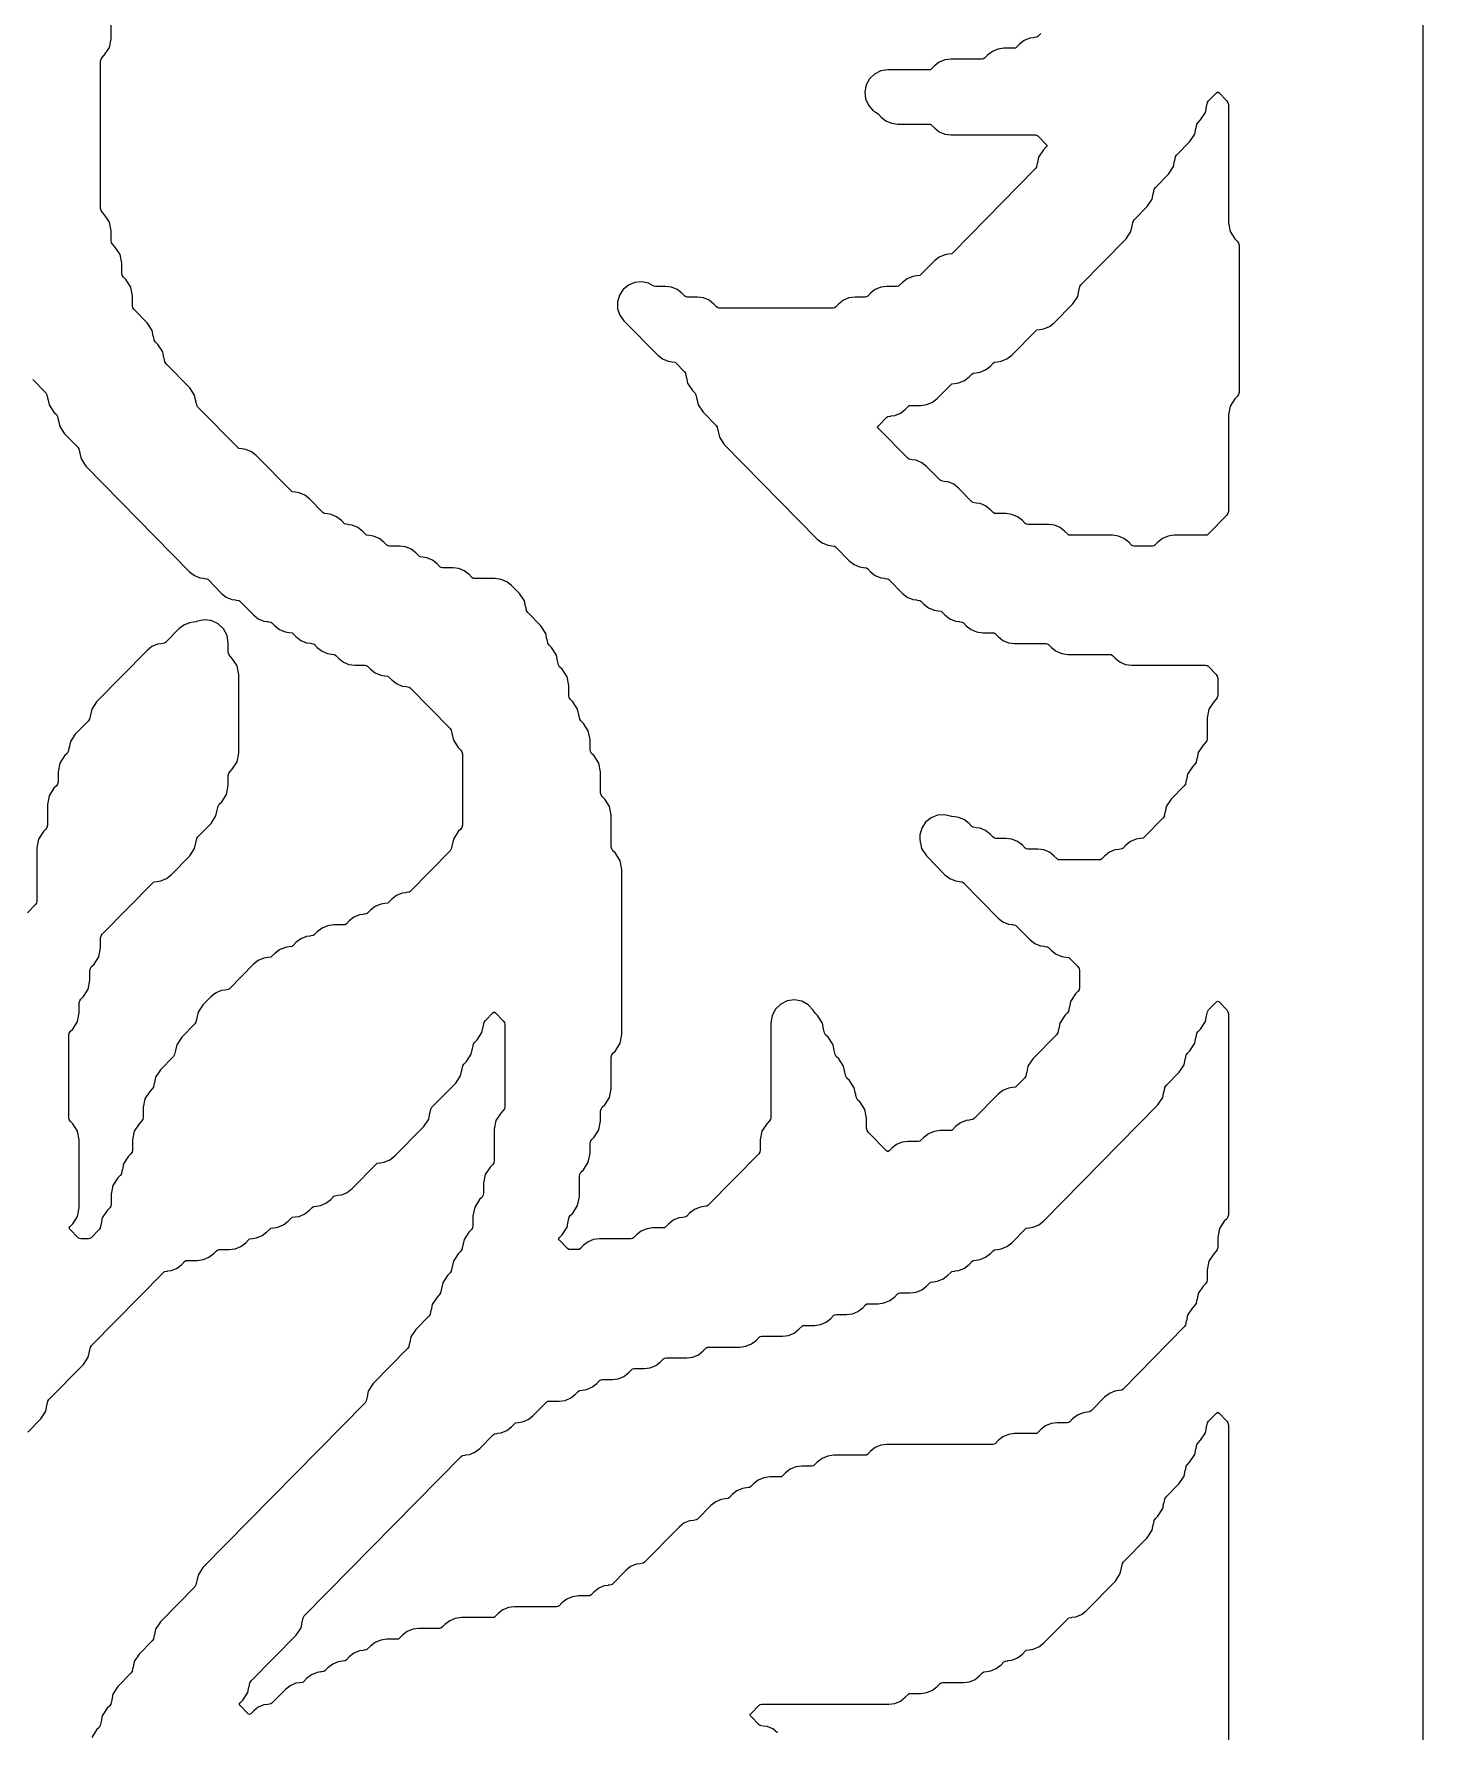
# Model space of a CAD drawing. Header units: millimetres. Extents: x 10 to 410, y 18 to 283.
# Drawn here: x 181.08 to 211.27, y 187.65 to 224.55 of the extents above; entities that cross this region are included whole.
import ezdxf

# ---------------------------------------------------------------- set-up
doc = ezdxf.new("R2010")
doc.units = ezdxf.units.MM
doc.layers.add('CUT', color=1, linetype='Continuous')

msp = doc.modelspace()

# ---------------------------------------------------------------- linework, layer by layer
at = {"layer": 'CUT'}
for points in [[(190.134, 157), (198.134, 157), (198.134, 160), (211.2679, 160), (211.2679, 280), (198.134, 280), (198.134, 283), (190.134, 283), (190.134, 280), (169.134, 280), (169.134, 283), (161.134, 283), (161.134, 280), (148, 280), (148, 160), (161.134, 160), (161.134, 157), (169.134, 157), (169.134, 160), (190.134, 160)], [(199.7026, 216.2412), (199.7892, 216.2527), (199.9109, 216.3037), (200.015, 216.3848), (200.0761, 216.447), (200.1011, 216.4664), (200.1324, 216.4706), (200.3521, 216.4706), (200.4829, 216.488), (200.6046, 216.539), (200.7088, 216.6201), (201.0011, 216.9175), (201.026, 216.937), (201.0903, 216.9455), (201.0901, 216.9471), (201.1767, 216.9586), (201.2984, 217.0096), (201.4025, 217.0907), (201.4636, 217.1528), (201.4885, 217.1723), (201.5528, 217.1808), (201.5526, 217.1824), (201.6392, 217.1939), (201.7609, 217.2449), (201.865, 217.326), (201.9261, 217.3881), (201.951, 217.4076), (202.0153, 217.4161), (202.0151, 217.4176), (202.1017, 217.4292), (202.2234, 217.4802), (202.3275, 217.5613), (202.851, 218.094), (202.876, 218.1135), (202.9402, 218.122), (202.94, 218.1235), (203.0267, 218.1351), (203.1484, 218.1861), (203.2525, 218.2672), (203.6559, 218.6776), (203.762, 218.8388), (203.7864, 218.963), (203.7899, 218.9623), (203.8081, 219.0552), (203.8334, 219.0936), (204.8121, 220.0894), (204.9182, 220.2505), (204.9427, 220.3748), (204.9461, 220.3741), (204.9643, 220.467), (204.9896, 220.5053), (205.2746, 220.7953), (205.3807, 220.9564), (205.4052, 221.0807), (205.4086, 221.08), (205.4268, 221.1728), (205.4521, 221.2112), (205.7371, 221.5012), (205.8432, 221.6623), (205.8677, 221.7865), (205.8711, 221.7859), (205.8893, 221.8787), (205.9146, 221.9171), (206.1996, 222.207), (206.3057, 222.3682), (206.3302, 222.4924), (206.3336, 222.4918), (206.3518, 222.5846), (206.3771, 222.623), (206.4308, 222.6776), (206.537, 222.8388), (206.5614, 222.963), (206.5648, 222.9623), (206.5831, 223.0552), (206.6083, 223.0936), (206.7776, 223.2657), (206.8055, 223.2863), (206.8333, 223.2657), (207.0026, 223.0936), (207.0278, 223.0552), (207.0367, 223.0101), (207.0367, 220.4399), (207.0739, 220.2505), (207.1801, 220.0894), (207.2338, 220.0347), (207.2591, 219.9964), (207.2679, 219.9513), (207.2679, 216.7546), (207.2591, 216.7095), (207.2338, 216.6712), (207.1801, 216.6165), (207.0739, 216.4554), (207.0367, 216.266), (207.0367, 214.1663), (207.0278, 214.1213), (207.0026, 214.0829), (206.5974, 213.6707), (206.5725, 213.6512), (206.5411, 213.6471), (205.8589, 213.6471), (205.7281, 213.6296), (205.6064, 213.5786), (205.5023, 213.4975), (205.4412, 213.4354), (205.4162, 213.4159), (205.3848, 213.4118), (204.9886, 213.4118), (204.9572, 213.4159), (204.9323, 213.4354), (204.8712, 213.4975), (204.7671, 213.5786), (204.6454, 213.6296), (204.5146, 213.6471), (203.6011, 213.6471), (203.5698, 213.6512), (203.5448, 213.6707), (203.4837, 213.7328), (203.3796, 213.8139), (203.2579, 213.8649), (203.1271, 213.8824), (202.6762, 213.8824), (202.6448, 213.8865), (202.6198, 213.906), (202.5587, 213.9681), (202.4546, 214.0492), (202.3329, 214.1002), (202.2021, 214.1176), (201.9824, 214.1176), (201.951, 214.1218), (201.9261, 214.1413), (201.865, 214.2034), (201.7609, 214.2845), (201.6392, 214.3355), (201.5526, 214.3471), (201.5528, 214.3486), (201.4885, 214.3571), (201.4636, 214.3766), (201.1712, 214.674), (201.0671, 214.7551), (200.9454, 214.8061), (200.8588, 214.8176), (200.859, 214.8192), (200.7948, 214.8277), (200.7698, 214.8472), (200.4775, 215.1446), (200.3734, 215.2257), (200.2517, 215.2767), (200.1651, 215.2882), (200.1653, 215.2897), (200.1011, 215.2983), (200.0761, 215.3177), (199.4328, 215.9722), (199.413, 216), (199.4328, 216.0278), (199.6136, 216.2117), (199.6386, 216.2311), (199.7028, 216.2397)], [(185.7526, 188.6094), (185.7709, 188.7023), (185.7961, 188.7406), (186.7749, 189.7365), (186.881, 189.8976), (186.9054, 190.0218), (186.9088, 190.0212), (186.9271, 190.114), (186.9524, 190.1524), (190.3637, 193.6234), (190.3887, 193.6429), (190.4529, 193.6514), (190.4527, 193.6529), (190.5393, 193.6645), (190.661, 193.7155), (190.7651, 193.7966), (191.0575, 194.094), (191.0824, 194.1135), (191.1467, 194.122), (191.1465, 194.1235), (191.2331, 194.1351), (191.3548, 194.1861), (191.4589, 194.2672), (191.52, 194.3293), (191.5449, 194.3488), (191.6092, 194.3573), (191.609, 194.3588), (191.6956, 194.3704), (191.8173, 194.4214), (191.9214, 194.5025), (192.2137, 194.7999), (192.2387, 194.8194), (192.2701, 194.8235), (192.4898, 194.8235), (192.6206, 194.8409), (192.7423, 194.892), (192.8464, 194.9731), (192.9074, 195.0352), (192.9324, 195.0546), (192.9966, 195.0632), (192.9964, 195.0647), (193.0831, 195.0762), (193.2048, 195.1273), (193.3089, 195.2084), (193.3699, 195.2705), (193.3949, 195.2899), (193.4263, 195.2941), (193.646, 195.2941), (193.7768, 195.3115), (193.8985, 195.3626), (194.0026, 195.4436), (194.0637, 195.5058), (194.0886, 195.5252), (194.12, 195.5294), (194.3397, 195.5294), (194.4705, 195.5468), (194.5922, 195.5979), (194.6963, 195.6789), (194.7574, 195.7411), (194.7824, 195.7605), (194.8138, 195.7647), (195.2647, 195.7647), (195.3955, 195.7821), (195.5172, 195.8331), (195.6213, 195.9142), (195.6824, 195.9764), (195.7074, 195.9958), (195.7388, 196), (196.421, 196), (196.5518, 196.0174), (196.6735, 196.0684), (196.7776, 196.1495), (196.8386, 196.2117), (196.8636, 196.2311), (196.895, 196.2353), (197.3459, 196.2353), (197.4767, 196.2527), (197.5984, 196.3037), (197.7025, 196.3848), (197.7636, 196.447), (197.7886, 196.4664), (197.82, 196.4706), (198.0397, 196.4706), (198.1705, 196.488), (198.2922, 196.539), (198.3963, 196.6201), (198.4574, 196.6823), (198.4823, 196.7017), (198.5137, 196.7059), (198.7334, 196.7059), (198.8642, 196.7233), (198.9859, 196.7743), (199.09, 196.8554), (199.1511, 196.9175), (199.1761, 196.937), (199.2075, 196.9412), (199.4272, 196.9412), (199.558, 196.9586), (199.6797, 197.0096), (199.7838, 197.0907), (199.8448, 197.1528), (199.8698, 197.1723), (199.9012, 197.1765), (200.1209, 197.1765), (200.2517, 197.1939), (200.3734, 197.2449), (200.4775, 197.326), (200.5386, 197.3881), (200.5635, 197.4076), (200.6278, 197.4161), (200.6276, 197.4176), (200.7142, 197.4292), (200.8359, 197.4802), (200.94, 197.5613), (201.0011, 197.6234), (201.026, 197.6429), (201.0903, 197.6514), (201.0901, 197.6529), (201.1767, 197.6645), (201.2984, 197.7155), (201.4025, 197.7966), (201.4636, 197.8587), (201.4885, 197.8782), (201.5528, 197.8867), (201.5526, 197.8882), (201.6392, 197.8998), (201.7609, 197.9508), (201.865, 198.0319), (201.9261, 198.094), (201.951, 198.1135), (202.0153, 198.122), (202.0151, 198.1235), (202.1017, 198.1351), (202.2234, 198.1861), (202.3275, 198.2672), (202.6198, 198.5646), (202.6448, 198.5841), (202.709, 198.5926), (202.7088, 198.5941), (202.7954, 198.6056), (202.9171, 198.6567), (203.0212, 198.7378), (205.5058, 201.2659), (205.612, 201.427), (205.6364, 201.5512), (205.6398, 201.5506), (205.6581, 201.6434), (205.6834, 201.6818), (205.9683, 201.9717), (206.0745, 202.1329), (206.0989, 202.2571), (206.1023, 202.2565), (206.1206, 202.3493), (206.1459, 202.3877), (206.1996, 202.4423), (206.3057, 202.6035), (206.3302, 202.7277), (206.3336, 202.727), (206.3518, 202.8199), (206.3771, 202.8583), (206.4308, 202.9129), (206.537, 203.0741), (206.5614, 203.1983), (206.5648, 203.1976), (206.5831, 203.2905), (206.6083, 203.3288), (206.7776, 203.501), (206.8055, 203.5216), (206.8333, 203.501), (207.0026, 203.3288), (207.0278, 203.2905), (207.0367, 203.2454), (207.0367, 198.8722), (207.0278, 198.8272), (207.0026, 198.7888), (206.9488, 198.7341), (206.8427, 198.573), (206.8055, 198.3837), (206.8055, 198.1663), (206.7966, 198.1213), (206.7713, 198.0829), (206.7176, 198.0283), (206.6114, 197.8671), (206.5742, 197.6778), (206.5742, 197.4605), (206.5653, 197.4154), (206.5401, 197.377), (206.4864, 197.3224), (206.3802, 197.1612), (206.3558, 197.037), (206.3524, 197.0377), (206.3341, 196.9448), (206.3088, 196.9064), (206.2551, 196.8518), (206.149, 196.6906), (206.1245, 196.5664), (206.1211, 196.5671), (206.1029, 196.4742), (206.0776, 196.4359), (204.7475, 195.0825), (204.7225, 195.063), (204.6583, 195.0545), (204.6585, 195.0529), (204.5718, 195.0414), (204.4501, 194.9904), (204.346, 194.9093), (204.0537, 194.6119), (204.0287, 194.5924), (203.9645, 194.5839), (203.9647, 194.5824), (203.8781, 194.5708), (203.7564, 194.5198), (203.6523, 194.4387), (203.5912, 194.3766), (203.5663, 194.3571), (203.5349, 194.3529), (203.3152, 194.3529), (203.1844, 194.3355), (203.0627, 194.2845), (202.9586, 194.2034), (202.8975, 194.1413), (202.8725, 194.1218), (202.8411, 194.1176), (202.3902, 194.1176), (202.2594, 194.1002), (202.1377, 194.0492), (202.0336, 193.9681), (201.9725, 193.906), (201.9475, 193.8865), (201.9161, 193.8824), (199.6152, 193.8824), (199.4844, 193.8649), (199.3627, 193.8139), (199.2586, 193.7328), (199.1975, 193.6707), (199.1726, 193.6512), (199.1412, 193.6471), (198.459, 193.6471), (198.3282, 193.6296), (198.2065, 193.5786), (198.1024, 193.4975), (198.0413, 193.4354), (198.0163, 193.4159), (197.9849, 193.4118), (197.7652, 193.4118), (197.6344, 193.3944), (197.5127, 193.3433), (197.4086, 193.2622), (197.3476, 193.2001), (197.3226, 193.1806), (197.2912, 193.1765), (197.0715, 193.1765), (196.9407, 193.1591), (196.819, 193.108), (196.7149, 193.0269), (196.6538, 192.9648), (196.6289, 192.9454), (196.5646, 192.9368), (196.5648, 192.9353), (196.4782, 192.9238), (196.3565, 192.8727), (196.2524, 192.7916), (196.1913, 192.7295), (196.1664, 192.7101), (196.1021, 192.7015), (196.1023, 192.7), (196.0157, 192.6885), (195.894, 192.6374), (195.7899, 192.5564), (195.4976, 192.2589), (195.4726, 192.2395), (195.4084, 192.2309), (195.4086, 192.2294), (195.322, 192.2179), (195.2003, 192.1669), (195.0962, 192.0858), (194.3414, 191.3177), (194.3164, 191.2983), (194.2522, 191.2897), (194.2524, 191.2882), (194.1657, 191.2767), (194.044, 191.2257), (193.9399, 191.1446), (193.6476, 190.8472), (193.6226, 190.8277), (193.5584, 190.8192), (193.5586, 190.8176), (193.472, 190.8061), (193.3503, 190.7551), (193.2462, 190.674), (193.1851, 190.6119), (193.1602, 190.5924), (193.1288, 190.5882), (192.9091, 190.5882), (192.7783, 190.5708), (192.6566, 190.5198), (192.5525, 190.4387), (192.4914, 190.3766), (192.4664, 190.3571), (192.435, 190.3529), (191.5216, 190.3529), (191.3908, 190.3355), (191.2691, 190.2845), (191.165, 190.2034), (191.1039, 190.1413), (191.0789, 190.1218), (191.0475, 190.1176), (190.3653, 190.1176), (190.2345, 190.1002), (190.1128, 190.0492), (190.0087, 189.9681), (189.9477, 189.906), (189.9227, 189.8865), (189.8913, 189.8824), (189.4404, 189.8824), (189.3096, 189.8649), (189.1879, 189.8139), (189.0838, 189.7328), (189.0227, 189.6707), (188.9977, 189.6512), (188.9663, 189.6471), (188.7466, 189.6471), (188.6158, 189.6296), (188.4941, 189.5786), (188.39, 189.4975), (188.3289, 189.4354), (188.304, 189.4159), (188.2397, 189.4074), (188.2399, 189.4059), (188.1533, 189.3944), (188.0316, 189.3433), (187.9275, 189.2622), (187.8665, 189.2001), (187.8415, 189.1806), (187.7773, 189.1721), (187.7775, 189.1706), (187.6908, 189.1591), (187.5691, 189.108), (187.465, 189.0269), (187.404, 188.9648), (187.379, 188.9454), (187.3148, 188.9368), (187.315, 188.9353), (187.2283, 188.9238), (187.1066, 188.8727), (187.0025, 188.7916), (186.9415, 188.7295), (186.9165, 188.7101), (186.8523, 188.7015), (186.8525, 188.7), (186.7658, 188.6885), (186.6441, 188.6374), (186.54, 188.5564), (186.2477, 188.2589), (186.2228, 188.2395), (186.1585, 188.2309), (186.1587, 188.2294), (186.0721, 188.2179), (185.9504, 188.1669), (185.8463, 188.0858), (185.7899, 188.0284), (185.762, 188.0078), (185.7341, 188.0284), (185.558, 188.2075), (185.5382, 188.2353), (185.558, 188.263), (185.6186, 188.3247), (185.7248, 188.4858), (185.7492, 188.6101)]]:
    msp.add_lwpolyline(points, close=True, dxfattribs=at)
for points in [[(202.9586, 224.5564), (202.8975, 224.4942), (202.8725, 224.4748), (202.8083, 224.4662), (202.8085, 224.4647), (202.7219, 224.4532), (202.6002, 224.4021), (202.4961, 224.3211), (202.435, 224.2589), (202.41, 224.2395), (202.3786, 224.2353), (202.1589, 224.2353), (202.0281, 224.2179), (201.9064, 224.1669), (201.8023, 224.0858), (201.7413, 224.0236), (201.7163, 224.0042), (201.6849, 224), (201.0027, 224), (200.8719, 223.9826), (200.7502, 223.9316), (200.6461, 223.8505), (200.585, 223.7883), (200.56, 223.7689), (200.5287, 223.7647), (199.6351, 223.7647), (199.485, 223.7416), (199.3487, 223.6746), (199.2389, 223.5697), (199.1656, 223.4366), (199.1357, 223.2877), (199.1518, 223.1367), (199.2125, 222.9975), (199.3123, 222.8829), (199.3587, 222.8545), (199.4288, 222.7999), (199.4899, 222.7378), (199.594, 222.6567), (199.7157, 222.6056), (199.8465, 222.5882), (200.5287, 222.5882), (200.56, 222.5841), (200.585, 222.5646), (200.6461, 222.5025), (200.7502, 222.4214), (200.8719, 222.3704), (201.0027, 222.3529), (202.8411, 222.3529), (202.8725, 222.3488), (202.8975, 222.3293), (203.0782, 222.1454), (203.0981, 222.1176), (203.0782, 222.0899), (203.0177, 222.0283), (202.9115, 221.8671), (202.8871, 221.7429), (202.8837, 221.7435), (202.8654, 221.6507), (202.8401, 221.6123), (201.0475, 219.7883), (201.0225, 219.7689), (200.9583, 219.7603), (200.9585, 219.7588), (200.8719, 219.7473), (200.7502, 219.6963), (200.6461, 219.6152), (200.3538, 219.3177), (200.3288, 219.2983), (200.2646, 219.2897), (200.2648, 219.2882), (200.1781, 219.2767), (200.0565, 219.2257), (199.9523, 219.1446), (199.8913, 219.0825), (199.8663, 219.063), (199.8349, 219.0588), (199.6152, 219.0588), (199.4844, 219.0414), (199.3627, 218.9904), (199.2586, 218.9093), (199.1975, 218.8472), (199.1726, 218.8277), (199.1412, 218.8235), (198.9215, 218.8235), (198.7907, 218.8061), (198.669, 218.7551), (198.5649, 218.674), (198.5038, 218.6119), (198.4788, 218.5924), (198.4474, 218.5882), (195.97, 218.5882), (195.9386, 218.5924), (195.9136, 218.6119), (195.8526, 218.674), (195.7485, 218.7551), (195.6268, 218.8061), (195.496, 218.8235), (195.2763, 218.8235), (195.2449, 218.8277), (195.2199, 218.8472), (195.1588, 218.9093), (195.0547, 218.9904), (194.933, 219.0414), (194.8022, 219.0588), (194.5825, 219.0588), (194.5505, 219.0631), (194.5351, 219.0696), (194.4316, 219.1276), (194.2851, 219.1589), (194.1358, 219.1453), (193.9972, 219.0881), (193.8818, 218.9924), (193.8, 218.8668), (193.7591, 218.7226), (193.7628, 218.5728), (193.8107, 218.4308), (193.8985, 218.3093), (194.6337, 217.5613), (194.7378, 217.4802), (194.8595, 217.4292), (194.9461, 217.4176), (194.9459, 217.4161), (195.0101, 217.4076), (195.0351, 217.3881), (195.209, 217.2112), (195.2343, 217.1728), (195.2525, 217.08), (195.2559, 217.0807), (195.2804, 216.9564), (195.3865, 216.7953), (195.4402, 216.7406), (195.4655, 216.7023), (195.4838, 216.6094), (195.4872, 216.6101), (195.5116, 216.4858), (195.6178, 216.3247), (195.9027, 216.0347), (195.928, 215.9964), (195.9463, 215.9035), (195.9497, 215.9042), (195.9741, 215.7799), (196.0803, 215.6188), (198.1024, 213.5613), (198.2065, 213.4802), (198.3282, 213.4292), (198.4148, 213.4176), (198.4146, 213.4161), (198.4788, 213.4076), (198.5038, 213.3881), (198.7961, 213.0907), (198.9002, 213.0096), (199.0219, 212.9586), (199.1085, 212.9471), (199.1083, 212.9455), (199.1726, 212.937), (199.1975, 212.9175), (199.2586, 212.8554), (199.3627, 212.7743), (199.4844, 212.7233), (199.571, 212.7118), (199.5708, 212.7103), (199.6351, 212.7017), (199.66, 212.6823), (199.9523, 212.3848), (200.0565, 212.3037), (200.1781, 212.2527), (200.2648, 212.2412), (200.2646, 212.2397), (200.3288, 212.2311), (200.3538, 212.2117), (200.4148, 212.1495), (200.5189, 212.0684), (200.6406, 212.0174), (200.7273, 212.0059), (200.7271, 212.0044), (200.7913, 211.9958), (200.8163, 211.9764), (200.8773, 211.9142), (200.9814, 211.8331), (201.1031, 211.7821), (201.1898, 211.7706), (201.1896, 211.7691), (201.2538, 211.7605), (201.2788, 211.7411), (201.3398, 211.6789), (201.4439, 211.5979), (201.5656, 211.5468), (201.6964, 211.5294), (201.9161, 211.5294), (201.9475, 211.5252), (201.9725, 211.5058), (202.0336, 211.4436), (202.1377, 211.3626), (202.2594, 211.3115), (202.3902, 211.2941), (203.0724, 211.2941), (203.1038, 211.2899), (203.1287, 211.2705), (203.1898, 211.2084), (203.2939, 211.1273), (203.4156, 211.0762), (203.5464, 211.0588), (204.4599, 211.0588), (204.4912, 211.0546), (204.5162, 211.0352), (204.5773, 210.9731), (204.6814, 210.892), (204.8031, 210.8409), (204.9339, 210.8235), (206.5411, 210.8235), (206.5725, 210.8194), (206.5974, 210.7999), (206.7713, 210.623), (206.7966, 210.5846), (206.8055, 210.5395), (206.8055, 210.1663), (206.7966, 210.1213), (206.7713, 210.0829), (206.7176, 210.0283), (206.6114, 209.8671), (206.5742, 209.6778), (206.5742, 209.2252), (206.5653, 209.1801), (206.5401, 209.1417), (206.4864, 209.0871), (206.3802, 208.9259), (206.3558, 208.8017), (206.3524, 208.8024), (206.3341, 208.7095), (206.3088, 208.6712), (206.2551, 208.6165), (206.149, 208.4554), (206.1245, 208.3311), (206.1211, 208.3318), (206.1029, 208.2389), (206.0776, 208.2006), (205.7926, 207.9106), (205.6865, 207.7495), (205.662, 207.6252), (205.6586, 207.6259), (205.6404, 207.533), (205.6151, 207.4947), (205.21, 207.0825), (205.185, 207.063), (205.1207, 207.0545), (205.121, 207.0529), (205.0343, 207.0414), (204.9126, 206.9904), (204.8085, 206.9093), (204.7475, 206.8472), (204.7225, 206.8277), (204.6583, 206.8192), (204.6585, 206.8176), (204.5718, 206.8061), (204.4501, 206.7551), (204.346, 206.674), (204.285, 206.6119), (204.26, 206.5924), (204.2286, 206.5882), (203.3699, 206.5882), (203.3385, 206.5924), (203.3135, 206.6119), (203.2525, 206.674), (203.1484, 206.7551), (203.0267, 206.8061), (202.8959, 206.8235), (202.6762, 206.8235), (202.6448, 206.8277), (202.6198, 206.8472), (202.5587, 206.9093), (202.4546, 206.9904), (202.3329, 207.0414), (202.2021, 207.0588), (201.9824, 207.0588), (201.951, 207.063), (201.9261, 207.0825), (201.865, 207.1446), (201.7609, 207.2257), (201.6392, 207.2767), (201.5526, 207.2882), (201.5528, 207.2897), (201.4885, 207.2983), (201.4636, 207.3177), (201.4025, 207.3799), (201.2984, 207.461), (201.1767, 207.512), (201.0901, 207.5235), (201.0903, 207.525), (201.0254, 207.5337), (201.0208, 207.5356), (200.8715, 207.5726), (200.718, 207.5624), (200.5749, 207.506), (200.4557, 207.4088), (200.3716, 207.28), (200.3307, 207.1317), (200.3336, 207.0588), (200.3305, 207.0588), (200.3305, 207.0281), (200.336, 207.0006), (200.3369, 206.978), (200.3399, 206.9623), (200.3433, 206.963), (200.3678, 206.8388), (200.4739, 206.6776), (200.8773, 206.2672), (200.9814, 206.1861), (201.1031, 206.1351), (201.1898, 206.1235), (201.1896, 206.122), (201.2538, 206.1135), (201.2788, 206.094), (202.0336, 205.326), (202.1377, 205.2449), (202.2594, 205.1939), (202.346, 205.1824), (202.3458, 205.1808), (202.41, 205.1723), (202.435, 205.1528), (202.7273, 204.8554), (202.8314, 204.7743), (202.9531, 204.7233), (203.0397, 204.7118), (203.0395, 204.7103), (203.1038, 204.7017), (203.1287, 204.6823), (203.1898, 204.6201), (203.2939, 204.539), (203.4156, 204.488), (203.5022, 204.4765), (203.502, 204.475), (203.5663, 204.4664), (203.5912, 204.447), (203.7651, 204.27), (203.7904, 204.2317), (203.7992, 204.1866), (203.7992, 203.8134), (203.7904, 203.7683), (203.7651, 203.73), (203.7114, 203.6753), (203.6052, 203.5142), (203.5808, 203.3899), (203.5774, 203.3906), (203.5591, 203.2977), (203.5339, 203.2594), (203.4801, 203.2047), (203.374, 203.0436), (203.3496, 202.9193), (203.3462, 202.92), (203.3279, 202.8272), (203.3026, 202.7888), (202.7864, 202.2635), (202.6803, 202.1024), (202.6558, 201.9782), (202.6524, 201.9788), (202.6342, 201.886), (202.6089, 201.8476), (202.435, 201.6707), (202.41, 201.6512), (202.3458, 201.6427), (202.346, 201.6412), (202.2594, 201.6296), (202.1377, 201.5786), (202.0336, 201.4975), (201.51, 200.9648), (201.485, 200.9454), (201.4208, 200.9368), (201.421, 200.9353), (201.3344, 200.9238), (201.2127, 200.8727), (201.1086, 200.7916), (201.0475, 200.7295), (201.0225, 200.7101), (200.9912, 200.7059), (200.7714, 200.7059), (200.6406, 200.6885), (200.5189, 200.6374), (200.4148, 200.5564), (200.3538, 200.4942), (200.3288, 200.4748), (200.2974, 200.4706), (200.0777, 200.4706), (199.9469, 200.4532), (199.8252, 200.4021), (199.7211, 200.3211), (199.6647, 200.2637), (199.6368, 200.2431), (199.6089, 200.2637), (199.2085, 200.6712), (199.1832, 200.7095), (199.1743, 200.7546), (199.1743, 200.9719), (199.1371, 201.1612), (199.0309, 201.3224), (198.9772, 201.377), (198.9519, 201.4154), (198.9337, 201.5082), (198.9303, 201.5076), (198.9058, 201.6318), (198.7997, 201.793), (198.746, 201.8476), (198.7207, 201.886), (198.7024, 201.9788), (198.699, 201.9782), (198.6746, 202.1024), (198.5684, 202.2635), (198.5147, 202.3182), (198.4894, 202.3566), (198.4712, 202.4494), (198.4678, 202.4488), (198.4433, 202.573), (198.3372, 202.7341), (198.2835, 202.7888), (198.2582, 202.8272), (198.2399, 202.92), (198.2365, 202.9193), (198.2121, 203.0436), (198.1059, 203.2047), (198.0522, 203.2594), (198.0106, 203.3225), (197.903, 203.4399), (197.7638, 203.5174), (197.6074, 203.5472), (197.4495, 203.5264), (197.3062, 203.4569), (197.192, 203.3459), (197.1185, 203.2047), (197.0931, 203.0474), (197.0931, 200.9899), (197.0842, 200.9448), (197.059, 200.9064), (197.0052, 200.8518), (196.8991, 200.6906), (196.8618, 200.5013), (196.8618, 200.284), (196.853, 200.2389), (196.8277, 200.2006), (195.7288, 199.0825), (195.7039, 199.063), (195.6396, 199.0545), (195.6398, 199.0529), (195.5532, 199.0414), (195.4315, 198.9904), (195.3274, 198.9093), (195.2663, 198.8472), (195.2414, 198.8277), (195.1771, 198.8192), (195.1773, 198.8176), (195.0907, 198.8061), (194.969, 198.7551), (194.8649, 198.674), (194.8039, 198.6119), (194.7789, 198.5924), (194.7475, 198.5882), (194.5278, 198.5882), (194.397, 198.5708), (194.2753, 198.5198), (194.1712, 198.4387), (194.1101, 198.3766), (194.0851, 198.3571), (194.0538, 198.3529), (193.3716, 198.3529), (193.2408, 198.3355), (193.1191, 198.2845), (193.0149, 198.2034), (192.9539, 198.1413), (192.9289, 198.1218), (192.8975, 198.1176), (192.7325, 198.1176), (192.7012, 198.1218), (192.6762, 198.1413), (192.4954, 198.3252), (192.4756, 198.3529), (192.4954, 198.3807), (192.556, 198.4423), (192.6622, 198.6035), (192.6866, 198.7277), (192.69, 198.727), (192.7083, 198.8199), (192.7335, 198.8583), (192.7873, 198.9129), (192.8934, 199.0741), (192.9307, 199.2634), (192.9307, 199.716), (192.9395, 199.7611), (192.9648, 199.7994), (193.0185, 199.8541), (193.1247, 200.0152), (193.1619, 200.2046), (193.1619, 200.4219), (193.1708, 200.467), (193.196, 200.5053), (193.2498, 200.56), (193.3559, 200.7211), (193.3932, 200.9105), (193.3932, 201.1278), (193.402, 201.1728), (193.4273, 201.2112), (193.481, 201.2659), (193.5872, 201.427), (193.6244, 201.6163), (193.6244, 202.3042), (193.6333, 202.3493), (193.6585, 202.3877), (193.7123, 202.4423), (193.8184, 202.6035), (193.8556, 202.7928), (193.8556, 206.3837), (193.8184, 206.573), (193.7123, 206.7341), (193.6585, 206.7888), (193.6333, 206.8272), (193.6244, 206.8722), (193.6244, 207.5601), (193.5872, 207.7495), (193.481, 207.9106), (193.4273, 207.9653), (193.402, 208.0036), (193.3932, 208.0487), (193.3932, 208.5013), (193.3559, 208.6906), (193.2498, 208.8518), (193.196, 208.9064), (193.1708, 208.9448), (193.1619, 208.9899), (193.1619, 209.2072), (193.1247, 209.3965), (193.0185, 209.5577), (192.9648, 209.6123), (192.9395, 209.6507), (192.9213, 209.7435), (192.9179, 209.7429), (192.8934, 209.8671), (192.7873, 210.0283), (192.7335, 210.0829), (192.7083, 210.1213), (192.6994, 210.1663), (192.6994, 210.3837), (192.6622, 210.573), (192.556, 210.7341), (192.5023, 210.7888), (192.477, 210.8272), (192.4588, 210.92), (192.4554, 210.9193), (192.4309, 211.0436), (192.3248, 211.2047), (192.2711, 211.2594), (192.2458, 211.2977), (192.2275, 211.3906), (192.2241, 211.3899), (192.1997, 211.5142), (192.0935, 211.6753), (191.8086, 211.9653), (191.7833, 212.0036), (191.765, 212.0965), (191.7616, 212.0958), (191.7372, 212.2201), (191.631, 212.3812), (191.4589, 212.5564), (191.3548, 212.6374), (191.2331, 212.6885), (191.1023, 212.7059), (190.6513, 212.7059), (190.6199, 212.7101), (190.595, 212.7295), (190.5339, 212.7916), (190.4298, 212.8727), (190.3081, 212.9238), (190.1773, 212.9412), (189.9576, 212.9412), (189.9262, 212.9454), (189.9012, 212.9648), (189.8402, 213.0269), (189.7361, 213.108), (189.6144, 213.1591), (189.5277, 213.1706), (189.5279, 213.1721), (189.4637, 213.1806), (189.4387, 213.2001), (189.3777, 213.2622), (189.2736, 213.3433), (189.1519, 213.3944), (189.0211, 213.4118), (188.8014, 213.4118), (188.77, 213.4159), (188.745, 213.4354), (188.6839, 213.4975), (188.5798, 213.5786), (188.4581, 213.6296), (188.3715, 213.6412), (188.3717, 213.6427), (188.3075, 213.6512), (188.2825, 213.6707), (188.2214, 213.7328), (188.1173, 213.8139), (187.9956, 213.8649), (187.909, 213.8765), (187.9092, 213.878), (187.845, 213.8865), (187.82, 213.906), (187.7589, 213.9681), (187.6548, 214.0492), (187.5331, 214.1002), (187.4465, 214.1118), (187.4467, 214.1133), (187.3825, 214.1218), (187.3575, 214.1413), (187.0652, 214.4387), (186.9611, 214.5198), (186.8394, 214.5708), (186.7528, 214.5824), (186.753, 214.5839), (186.6887, 214.5924), (186.6638, 214.6119), (185.909, 215.3799), (185.8049, 215.461), (185.6832, 215.512), (185.5965, 215.5235), (185.5967, 215.525), (185.5325, 215.5336), (185.5075, 215.553), (184.6399, 216.4359), (184.6146, 216.4742), (184.5964, 216.5671), (184.593, 216.5664), (184.5685, 216.6906), (184.4624, 216.8518), (183.9462, 217.377), (183.9209, 217.4154), (183.9026, 217.5082), (183.8992, 217.5076), (183.8748, 217.6318), (183.7686, 217.793), (183.7149, 217.8476), (183.6897, 217.886), (183.6714, 217.9788), (183.668, 217.9782), (183.6436, 218.1024), (183.5374, 218.2635), (183.2524, 218.5535), (183.2272, 218.5919), (183.2183, 218.6369), (183.2183, 218.8543), (183.1811, 219.0436), (183.0749, 219.2047), (183.0212, 219.2594), (182.9959, 219.2977), (182.9871, 219.3428), (182.9871, 219.5601), (182.9498, 219.7495), (182.8437, 219.9106), (182.7899, 219.9653), (182.7647, 220.0036), (182.7558, 220.0487), (182.7558, 220.266), (182.7186, 220.4554), (182.6124, 220.6165), (182.5587, 220.6712), (182.5334, 220.7095), (182.5246, 220.7546), (182.5246, 223.9513), (182.5334, 223.9964), (182.5587, 224.0347), (182.6124, 224.0894), (182.7186, 224.2505), (182.7558, 224.4399), (182.7558, 224.8925)], [(181.0492, 217.0306), (181.3342, 216.7406), (181.3595, 216.7023), (181.3777, 216.6094), (181.3811, 216.6101), (181.4056, 216.4858), (181.5117, 216.3247), (181.5654, 216.27), (181.5907, 216.2317), (181.609, 216.1388), (181.6124, 216.1395), (181.6368, 216.0152), (181.743, 215.8541), (182.0279, 215.5641), (182.0532, 215.5258), (182.0715, 215.4329), (182.0749, 215.4336), (182.0993, 215.3094), (182.2055, 215.1482), (184.4588, 212.8554), (184.5629, 212.7743), (184.6846, 212.7233), (184.7712, 212.7118), (184.771, 212.7103), (184.8353, 212.7017), (184.8602, 212.6823), (185.1526, 212.3848), (185.2567, 212.3037), (185.3784, 212.2527), (185.465, 212.2412), (185.4648, 212.2397), (185.529, 212.2311), (185.554, 212.2117), (185.8463, 211.9142), (185.9504, 211.8331), (186.0721, 211.7821), (186.1587, 211.7706), (186.1585, 211.7691), (186.2228, 211.7605), (186.2477, 211.7411), (186.3088, 211.6789), (186.4129, 211.5979), (186.5346, 211.5468), (186.6212, 211.5353), (186.621, 211.5338), (186.6852, 211.5252), (186.7102, 211.5058), (186.7713, 211.4436), (186.8754, 211.3626), (186.9971, 211.3115), (187.0837, 211.3), (187.0835, 211.2985), (187.1477, 211.2899), (187.1727, 211.2705), (187.2338, 211.2084), (187.3379, 211.1273), (187.4596, 211.0762), (187.5462, 211.0647), (187.546, 211.0632), (187.6102, 211.0546), (187.6352, 211.0352), (187.6963, 210.9731), (187.8004, 210.892), (187.9221, 210.8409), (188.0529, 210.8235), (188.2726, 210.8235), (188.304, 210.8194), (188.3289, 210.7999), (188.39, 210.7378), (188.4941, 210.6567), (188.6158, 210.6056), (188.7024, 210.5941), (188.7022, 210.5926), (188.7665, 210.5841), (188.7914, 210.5646), (188.8525, 210.5025), (188.9566, 210.4214), (189.0783, 210.3704), (189.1649, 210.3588), (189.1647, 210.3573), (189.229, 210.3488), (189.2539, 210.3293), (190.1216, 209.4465), (190.1468, 209.4081), (190.1651, 209.3153), (190.1685, 209.316), (190.1929, 209.1917), (190.2991, 209.0306), (190.3528, 208.9759), (190.3781, 208.9375), (190.3869, 208.8925), (190.3869, 207.3428), (190.3781, 207.2977), (190.3528, 207.2594), (190.2991, 207.2047), (190.1929, 207.0436), (190.1685, 206.9193), (190.1651, 206.92), (190.1468, 206.8272), (190.1216, 206.7888), (189.2539, 205.906), (189.229, 205.8865), (189.1647, 205.878), (189.1649, 205.8765), (189.0783, 205.8649), (188.9566, 205.8139), (188.8525, 205.7328), (188.7914, 205.6707), (188.7665, 205.6512), (188.7022, 205.6427), (188.7024, 205.6412), (188.6158, 205.6296), (188.4941, 205.5786), (188.39, 205.4975), (188.3289, 205.4354), (188.304, 205.4159), (188.2397, 205.4074), (188.2399, 205.4059), (188.1533, 205.3944), (188.0316, 205.3433), (187.9275, 205.2622), (187.8665, 205.2001), (187.8415, 205.1806), (187.8101, 205.1765), (187.5904, 205.1765), (187.4596, 205.1591), (187.3379, 205.108), (187.2338, 205.0269), (187.1727, 204.9648), (187.1477, 204.9454), (187.0835, 204.9368), (187.0837, 204.9353), (186.9971, 204.9238), (186.8754, 204.8727), (186.7713, 204.7916), (186.7102, 204.7295), (186.6852, 204.7101), (186.621, 204.7015), (186.6212, 204.7), (186.5346, 204.6885), (186.4129, 204.6374), (186.3088, 204.5564), (186.2477, 204.4942), (186.2228, 204.4748), (186.1585, 204.4662), (186.1587, 204.4647), (186.0721, 204.4532), (185.9504, 204.4021), (185.8463, 204.3211), (185.3227, 203.7883), (185.2978, 203.7689), (185.2335, 203.7603), (185.2337, 203.7588), (185.1471, 203.7473), (185.0254, 203.6963), (184.9213, 203.6152), (184.7492, 203.44), (184.643, 203.2789), (184.6186, 203.1546), (184.6152, 203.1553), (184.5969, 203.0625), (184.5716, 203.0241), (184.2867, 202.7341), (184.1805, 202.573), (184.1561, 202.4488), (184.1527, 202.4494), (184.1344, 202.3566), (184.1091, 202.3182), (183.8242, 202.0283), (183.718, 201.8671), (183.6936, 201.7429), (183.6902, 201.7435), (183.6719, 201.6507), (183.6467, 201.6123), (183.5929, 201.5577), (183.4868, 201.3965), (183.4495, 201.2072), (183.4495, 200.9899), (183.4407, 200.9448), (183.4154, 200.9064), (183.3617, 200.8518), (183.2555, 200.6906), (183.2183, 200.5013), (183.2183, 200.284), (183.2094, 200.2389), (183.1842, 200.2006), (183.1304, 200.1459), (183.0243, 199.9848), (182.9999, 199.8605), (182.9964, 199.8612), (182.9782, 199.7683), (182.9529, 199.73), (182.8992, 199.6753), (182.793, 199.5142), (182.7558, 199.3248), (182.7558, 199.1075), (182.7469, 199.0625), (182.7217, 199.0241), (182.668, 198.9694), (182.5618, 198.8083), (182.5374, 198.684), (182.534, 198.6847), (182.5157, 198.5919), (182.4904, 198.5535), (182.3165, 198.3766), (182.2916, 198.3571), (182.2602, 198.3529), (182.0952, 198.3529), (182.0638, 198.3571), (182.0388, 198.3766), (181.8581, 198.5605), (181.8382, 198.5882), (181.8581, 198.616), (181.9187, 198.6776), (182.0248, 198.8388), (182.0621, 199.0281), (182.0621, 200.5013), (182.0248, 200.6906), (181.9187, 200.8518), (181.865, 200.9064), (181.8397, 200.9448), (181.8308, 200.9899), (181.8308, 202.7748), (181.8397, 202.8199), (181.865, 202.8583), (181.9187, 202.9129), (182.0248, 203.0741), (182.0621, 203.2634), (182.0621, 203.4807), (182.0709, 203.5258), (182.0962, 203.5641), (182.1499, 203.6188), (182.2561, 203.7799), (182.2933, 203.9693), (182.2933, 204.1866), (182.3022, 204.2317), (182.3274, 204.27), (182.3812, 204.3247), (182.4873, 204.4858), (182.5246, 204.6752), (182.5246, 204.8925), (182.5334, 204.9375), (182.5587, 204.9759), (183.6576, 206.094), (183.6825, 206.1135), (183.7468, 206.122), (183.7466, 206.1235), (183.8332, 206.1351), (183.9549, 206.1861), (184.059, 206.2672), (184.4624, 206.6776), (184.5685, 206.8388), (184.593, 206.963), (184.5964, 206.9623), (184.6146, 207.0552), (184.6399, 207.0936), (184.9249, 207.3835), (185.031, 207.5446), (185.0555, 207.6689), (185.0589, 207.6682), (185.0771, 207.7611), (185.1024, 207.7994), (185.1561, 207.8541), (185.2623, 208.0152), (185.2995, 208.2046), (185.2995, 208.4219), (185.3084, 208.467), (185.3337, 208.5053), (185.3874, 208.56), (185.4935, 208.7211), (185.5308, 208.9105), (185.5308, 210.619), (185.4935, 210.8083), (185.3874, 210.9694), (185.3337, 211.0241), (185.3084, 211.0625), (185.2995, 211.1075), (185.2995, 211.3085), (185.2729, 211.4696), (185.1958, 211.6135), (185.0764, 211.7248), (184.9275, 211.7918), (184.765, 211.8073), (184.6062, 211.7696), (184.6046, 211.769), (184.5398, 211.7603), (184.54, 211.7588), (184.4534, 211.7473), (184.3317, 211.6963), (184.2276, 211.6152), (183.9353, 211.3177), (183.9103, 211.2983), (183.8461, 211.2897), (183.8463, 211.2882), (183.7596, 211.2767), (183.6379, 211.2257), (183.5338, 211.1446), (182.4367, 210.0283), (182.3305, 209.8671), (182.3061, 209.7429), (182.3027, 209.7435), (182.2844, 209.6507), (182.2592, 209.6123), (181.9742, 209.3224), (181.8681, 209.1612), (181.8436, 209.037), (181.8402, 209.0377), (181.822, 208.9448), (181.7967, 208.9064), (181.743, 208.8518), (181.6368, 208.6906), (181.5996, 208.5013), (181.5996, 208.284), (181.5907, 208.2389), (181.5654, 208.2006), (181.5117, 208.1459), (181.4056, 207.9848), (181.3683, 207.7954), (181.3683, 207.3428), (181.3595, 207.2977), (181.3342, 207.2594), (181.2805, 207.2047), (181.1743, 207.0436), (181.1371, 206.8543), (181.1371, 205.6958), (181.1282, 205.6507), (181.1029, 205.6123), (180.9337, 205.4401)], [(180.94, 194.1524), (181.2249, 194.4423), (181.3311, 194.6035), (181.3555, 194.7277), (181.3589, 194.727), (181.3772, 194.8199), (181.4025, 194.8583), (182.1499, 195.6188), (182.2561, 195.7799), (182.2805, 195.9042), (182.2839, 195.9035), (182.3022, 195.9964), (182.3274, 196.0347), (183.8888, 197.6234), (183.9138, 197.6429), (183.978, 197.6514), (183.9778, 197.6529), (184.0644, 197.6645), (184.1861, 197.7155), (184.2902, 197.7966), (184.3513, 197.8587), (184.3763, 197.8782), (184.4077, 197.8824), (184.6274, 197.8824), (184.7582, 197.8998), (184.8799, 197.9508), (184.984, 198.0319), (185.045, 198.094), (185.07, 198.1135), (185.1014, 198.1176), (185.3211, 198.1176), (185.4519, 198.1351), (185.5736, 198.1861), (185.6777, 198.2672), (185.7388, 198.3293), (185.7638, 198.3488), (185.828, 198.3573), (185.8278, 198.3588), (185.9144, 198.3704), (186.0361, 198.4214), (186.1402, 198.5025), (186.2013, 198.5646), (186.2263, 198.5841), (186.2905, 198.5926), (186.2903, 198.5941), (186.3769, 198.6056), (186.4986, 198.6567), (186.6027, 198.7378), (186.6638, 198.7999), (186.6887, 198.8194), (186.753, 198.8279), (186.7528, 198.8294), (186.8394, 198.8409), (186.9611, 198.892), (187.0652, 198.9731), (187.1263, 199.0352), (187.1512, 199.0546), (187.2155, 199.0632), (187.2153, 199.0647), (187.3019, 199.0762), (187.4236, 199.1273), (187.5277, 199.2084), (187.5888, 199.2705), (187.6137, 199.2899), (187.678, 199.2985), (187.6778, 199.3), (187.7644, 199.3115), (187.8861, 199.3626), (187.9902, 199.4436), (188.5137, 199.9764), (188.5387, 199.9958), (188.603, 200.0044), (188.6027, 200.0059), (188.6894, 200.0174), (188.8111, 200.0684), (188.9152, 200.1495), (189.5498, 200.7953), (189.656, 200.9564), (189.6804, 201.0807), (189.6838, 201.08), (189.7021, 201.1728), (189.7273, 201.2112), (190.2436, 201.7365), (190.3497, 201.8976), (190.3741, 202.0218), (190.3775, 202.0212), (190.3958, 202.114), (190.4211, 202.1524), (190.4748, 202.207), (190.581, 202.3682), (190.6054, 202.4924), (190.6088, 202.4918), (190.6271, 202.5846), (190.6523, 202.623), (190.706, 202.6776), (190.8122, 202.8388), (190.8366, 202.963), (190.84, 202.9623), (190.8583, 203.0552), (190.8836, 203.0936), (191.0528, 203.2657), (191.0807, 203.2863), (191.1086, 203.2657), (191.2778, 203.0936), (191.3031, 203.0552), (191.3119, 203.0101), (191.3119, 201.2252), (191.3031, 201.1801), (191.2778, 201.1417), (191.2241, 201.0871), (191.1179, 200.9259), (191.0807, 200.7366), (191.0807, 200.0487), (191.0718, 200.0036), (191.0465, 199.9653), (190.9928, 199.9106), (190.8867, 199.7495), (190.8494, 199.5601), (190.8494, 199.3428), (190.8406, 199.2977), (190.8153, 199.2594), (190.7616, 199.2047), (190.6554, 199.0436), (190.6182, 198.8543), (190.6182, 198.6369), (190.6093, 198.5919), (190.5841, 198.5535), (190.5303, 198.4988), (190.4242, 198.3377), (190.3997, 198.2135), (190.3963, 198.2141), (190.3781, 198.1213), (190.3528, 198.0829), (190.2991, 198.0283), (190.1929, 197.8671), (190.1685, 197.7429), (190.1651, 197.7435), (190.1468, 197.6507), (190.1216, 197.6123), (190.0678, 197.5577), (189.9617, 197.3965), (189.9373, 197.2723), (189.9338, 197.273), (189.9156, 197.1801), (189.8903, 197.1417), (189.8366, 197.0871), (189.7304, 196.9259), (189.706, 196.8017), (189.7026, 196.8024), (189.6843, 196.7095), (189.6591, 196.6712), (189.3741, 196.3812), (189.2679, 196.2201), (189.2435, 196.0958), (189.2401, 196.0965), (189.2218, 196.0036), (189.1966, 195.9653), (188.4491, 195.2047), (188.343, 195.0436), (188.3185, 194.9193), (188.3151, 194.92), (188.2969, 194.8272), (188.2716, 194.7888), (184.7492, 191.2047), (184.643, 191.0436), (184.6186, 190.9193), (184.6152, 190.92), (184.5969, 190.8272), (184.5716, 190.7888), (183.8242, 190.0283), (183.718, 189.8671), (183.6936, 189.7429), (183.6902, 189.7435), (183.6719, 189.6507), (183.6467, 189.6123), (183.3617, 189.3224), (183.2555, 189.1612), (183.2311, 189.037), (183.2277, 189.0377), (183.2094, 188.9448), (183.1842, 188.9064), (182.8992, 188.6165), (182.793, 188.4554), (182.7686, 188.3311), (182.7652, 188.3318), (182.7469, 188.2389), (182.7217, 188.2006), (182.668, 188.1459), (182.5618, 187.9848), (182.5374, 187.8605), (182.534, 187.8612), (182.5157, 187.7683), (182.4904, 187.73), (182.4367, 187.6753), (182.3305, 187.5142)], [(197.2401, 187.6152), (197.1359, 187.6963), (197.0142, 187.7473), (196.9276, 187.7588), (196.9278, 187.7603), (196.8636, 187.7689), (196.8386, 187.7883), (196.6579, 187.9722), (196.638, 188), (196.6579, 188.0278), (196.8386, 188.2117), (196.8636, 188.2311), (196.895, 188.2353), (199.6584, 188.2353), (199.7892, 188.2527), (199.9109, 188.3037), (200.015, 188.3848), (200.0761, 188.447), (200.1011, 188.4664), (200.1324, 188.4706), (200.3521, 188.4706), (200.4829, 188.488), (200.6046, 188.539), (200.7088, 188.6201), (200.7698, 188.6823), (200.7948, 188.7017), (200.8262, 188.7059), (201.2771, 188.7059), (201.4079, 188.7233), (201.5296, 188.7743), (201.6337, 188.8554), (201.6948, 188.9175), (201.7198, 188.937), (201.784, 188.9455), (201.7838, 188.9471), (201.8704, 188.9586), (201.9921, 189.0096), (202.0962, 189.0907), (202.1573, 189.1528), (202.1823, 189.1723), (202.2465, 189.1808), (202.2463, 189.1824), (202.3329, 189.1939), (202.4546, 189.2449), (202.5587, 189.326), (202.6198, 189.3881), (202.6448, 189.4076), (202.709, 189.4161), (202.7088, 189.4176), (202.7954, 189.4292), (202.9171, 189.4802), (203.0212, 189.5613), (203.5448, 190.094), (203.5698, 190.1135), (203.634, 190.122), (203.6338, 190.1235), (203.7204, 190.1351), (203.8421, 190.1861), (203.9462, 190.2672), (204.5808, 190.9129), (204.687, 191.0741), (204.7114, 191.1983), (204.7148, 191.1976), (204.7331, 191.2905), (204.7584, 191.3288), (205.2746, 191.8541), (205.3807, 192.0152), (205.4052, 192.1395), (205.4086, 192.1388), (205.4268, 192.2317), (205.4521, 192.27), (205.5058, 192.3247), (205.612, 192.4858), (205.6364, 192.6101), (205.6398, 192.6094), (205.6581, 192.7023), (205.6834, 192.7406), (205.9683, 193.0306), (206.0745, 193.1917), (206.0989, 193.316), (206.1023, 193.3153), (206.1206, 193.4081), (206.1459, 193.4465), (206.1996, 193.5012), (206.3057, 193.6623), (206.3302, 193.7865), (206.3336, 193.7859), (206.3518, 193.8787), (206.3771, 193.9171), (206.4308, 193.9717), (206.537, 194.1329), (206.5614, 194.2571), (206.5648, 194.2565), (206.5831, 194.3493), (206.6083, 194.3877), (206.7776, 194.5599), (206.8055, 194.5804), (206.8333, 194.5599), (207.0026, 194.3877), (207.0278, 194.3493), (207.0367, 194.3042), (207.0367, 187.3428)]]:
    msp.add_lwpolyline(points, dxfattribs=at)

doc.saveas('drawing.dxf')
